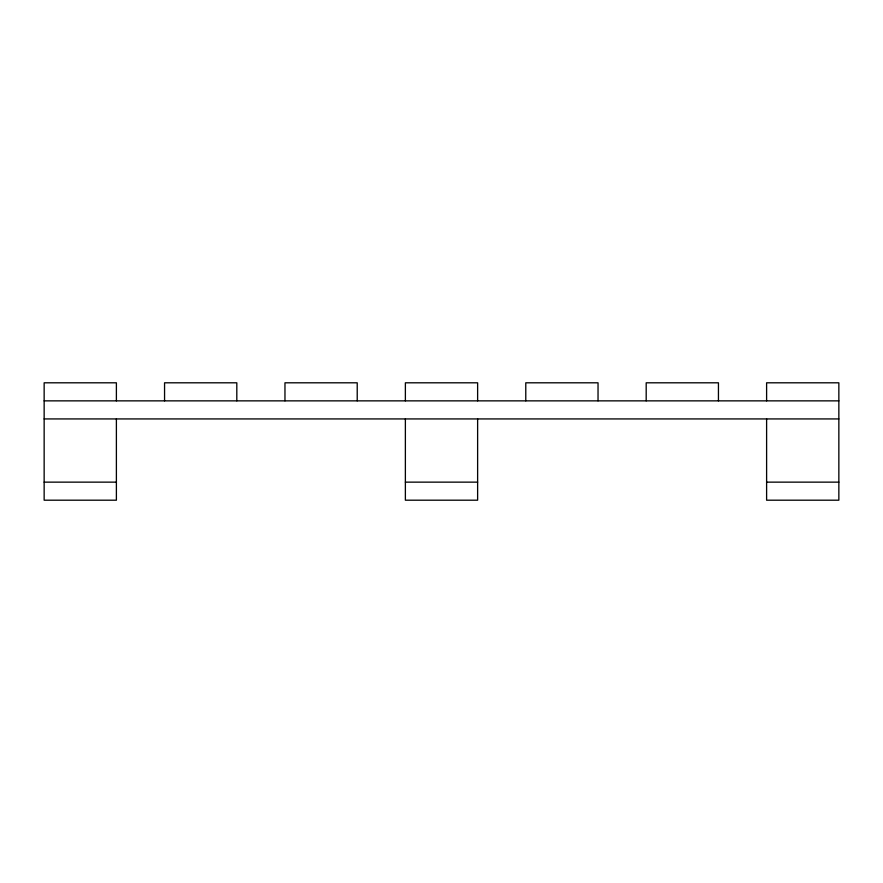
<?xml version="1.0" encoding="UTF-8"?>
<svg xmlns="http://www.w3.org/2000/svg" width="883" height="883" viewBox="0 0 883 883"><rect width="100%" height="100%" fill="white"/><g stroke="black" fill="none" stroke-linecap="round" stroke-linejoin="round"><path stroke-width="1.32" d="M44.15 400.86L838.85 400.86M44.15 418.928L838.85 418.928M44.15 482.14L116.39 482.14M405.374 482.14L477.626 482.14M766.61 482.14L838.85 482.14M766.61 400.86L766.61 382.803L838.85 382.803L838.85 500.197L766.61 500.197L766.61 418.928M718.442 400.86L718.442 382.803L646.19 382.803L646.19 400.86M598.034 400.86L598.034 382.803L525.782 382.803L525.782 400.86M477.626 400.86L477.626 382.803L405.374 382.803L405.374 400.86M477.626 418.928L477.626 500.197L405.374 500.197L405.374 418.928M357.218 400.86L357.218 382.803L284.966 382.803L284.966 400.86M236.81 400.86L236.81 382.803L164.558 382.803L164.558 400.86M116.39 400.86L116.39 382.803L44.15 382.803L44.15 500.197L116.39 500.197L116.39 418.928"/></g></svg>
